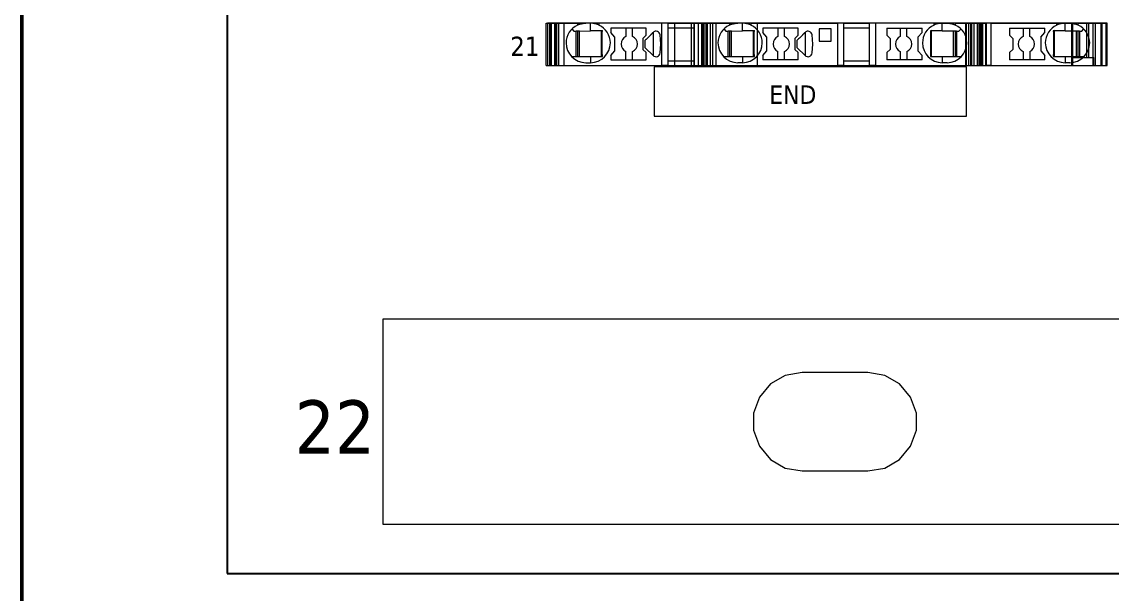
# Model space of a CAD drawing. Header units: millimetres. Extents: x 0 to 1680, y 0 to 1188.
# Drawn here: x 772 to 904.7, y 200.5 to 270.2 of the extents above; entities that cross this region are included whole.
import ezdxf
from ezdxf.enums import TextEntityAlignment as Align

# ---------------------------------------------------------------- set-up
doc = ezdxf.new("R2010")
doc.units = ezdxf.units.MM
for name, color, linetype, lineweight in [('EPLAN100', 7, 'Continuous', 13), ('EPLAN108', 5, 'Continuous', 9), ('EPLAN309', 5, 'Continuous', 5), ('EPLAN310', 5, 'Continuous', 5), ('EPLAN400', 5, 'Continuous', 9), ('EPLAN440', 73, 'Continuous', 9), ('EPLAN493', 5, 'Continuous', 5), ('EPLAN500', 7, 'Continuous', 9), ('EPLAN501', 7, 'Continuous', 9), ('EPLAN502', 7, 'Continuous', 9), ('EPLAN503', 7, 'Continuous', 9), ('EPLAN504', 7, 'Continuous', 9), ('MAIN-1', 7, 'Continuous', 5), ('MAIN-2', 7, 'Continuous', 5)]:
    doc.layers.add(name, color=color, linetype=linetype, lineweight=lineweight)
doc.styles.add('Tahoma', font='')
doc.styles.get('Tahoma').set_extended_font_data('Tahoma')

# ---------------------------------------------------------------- blocks, each defined once
blk = doc.blocks.new('EPLSYM_LibrarySPECIAL_Symbol12_Variant0_Placement8_15')
at = {"layer": 'EPLAN309', "lineweight": 13, "ltscale": 16}
blk.add_lwpolyline([(0, -5.15), (68.15, -5.15), (68.15, 0), (0, 0)], close=True, dxfattribs=at)
at = {"layer": 'EPLAN493', "color": 5, "style": 'Tahoma'}
blk.add_attdef('17_20450', text='', height=2.3478, dxfattribs=at).set_placement((0, -21.83478), align=Align.MIDDLE_RIGHT)
blk = doc.blocks.new('EPLSYM_LibrarySPECIAL_Symbol12_Variant0_Placement8_16')
at = {"layer": 'EPLAN493', "color": 5, "style": 'Tahoma'}
blk.add_attdef('17_20450', text='', height=6.5, dxfattribs=at).set_placement((0, -22.25), align=Align.MIDDLE_RIGHT)
blk = doc.blocks.new('EPLSYM_LibrarySPECIAL_Symbol11_Variant0_Placement8')
at = {"layer": 'EPLAN310', "lineweight": 25, "ltscale": 16}
blk.add_lwpolyline([(0, -240), (150, -240), (150, 0), (0, 0)], close=True, dxfattribs=at)
at = {"layer": 'EPLAN400', "color": 5, "style": 'Tahoma'}
blk.add_attdef('17_20010', text='', height=2.2575, dxfattribs=at).set_placement((-1.5, -0.9515), align=Align.TOP_RIGHT)
at = {"layer": 'EPLAN440', "color": 73, "style": 'Tahoma'}
blk.add_attdef('17_20300', text='', height=1.6254, dxfattribs=at).set_placement((-1.5, -4.57508), align=Align.TOP_RIGHT)
at = {"layer": 'EPLAN500', "color": 7, "style": 'Tahoma'}
blk.add_attdef('17_20027', text='', height=1.6254, dxfattribs=at).set_placement((-1.5, -7.27508), align=Align.TOP_RIGHT)
at = {"layer": 'EPLAN501', "color": 7, "style": 'Tahoma'}
blk.add_attdef('17_20011', text='', height=1.6254, dxfattribs=at).set_placement((-1.5, -12.67508), align=Align.TOP_RIGHT)
at = {"layer": 'EPLAN502', "color": 7, "style": 'Tahoma'}
blk.add_attdef('17_20025', text='', height=1.6254, dxfattribs=at).set_placement((-1.5, -15.37508), align=Align.TOP_RIGHT)
at = {"layer": 'EPLAN503', "color": 7, "style": 'Tahoma'}
blk.add_attdef('17_20024', text='', height=1.6254, dxfattribs=at).set_placement((-1.5, -18.07508), align=Align.TOP_RIGHT)
at = {"layer": 'EPLAN504', "color": 7, "style": 'Tahoma'}
blk.add_attdef('17_20901[1]', text='', height=1.6254, dxfattribs=at).set_placement((-1.5, -9.97508), align=Align.TOP_RIGHT)

msp = doc.modelspace()

# ---------------------------------------------------------------- linework, layer by layer
at = {"layer": 'EPLAN100', "lineweight": 0, "ltscale": 4}
msp.add_line((926, 209), (816, 209), dxfattribs=at)
at = {"layer": 'EPLAN100', "lineweight": 50, "ltscale": 16}
msp.add_lwpolyline([(772, 173), (972, 173), (972, 473), (772, 473)], close=True, dxfattribs=at)
at = {"layer": 'EPLAN100', "lineweight": 0, "ltscale": 6}
msp.add_lwpolyline([(849, 258.7), (887, 258.7), (887, 264.7), (849, 264.7)], close=True, dxfattribs=at)
at = {"layer": 'EPLAN100', "lineweight": 0, "ltscale": 4}
for points in [[(816, 209), (816, 234), (926, 234), (926, 209)], [(867, 227.5), (864.95, 227.14), (863.14, 226.1), (861.8, 224.5), (861.09, 222.54), (861.09, 220.46), (861.8, 218.5), (863.14, 216.9), (864.95, 215.86), (867, 215.5), (875, 215.5), (877.05, 215.86), (878.86, 216.9), (880.2, 218.5), (880.91, 220.46), (880.91, 222.54), (880.2, 224.5), (878.86, 226.1), (877.05, 227.14), (875, 227.5), (867, 227.5)]]:
    msp.add_lwpolyline(points, dxfattribs=at)
at = {"layer": 'MAIN-1'}
for p, q in [((835.85, 270), (836.28, 270)), ((835.85, 264.85), (835.85, 270)), ((836.39, 270), (836.28, 270)), ((836.28, 264.85), (836.28, 270)), ((836.5, 270), (836.39, 270)), ((836.39, 264.85), (836.39, 270)), ((836.5, 270), (839.65, 270)), ((836.5, 264.85), (836.5, 270)), ((839.65, 270), (840.65, 270)), ((839.65, 270), (839.65, 269.78)), ((839.65, 269.78), (839.7, 269.8)), ((839.7, 269.8), (839.76, 269.83)), ((839.76, 269.83), (839.81, 269.85)), ((839.81, 269.85), (839.87, 269.87)), ((839.87, 269.87), (839.93, 269.89)), ((839.93, 269.89), (840, 269.91)), ((840, 269.91), (840.06, 269.93)), ((840.06, 269.93), (840.13, 269.94)), ((840.13, 269.94), (840.2, 269.96)), ((840.2, 269.96), (840.27, 269.97)), ((840.27, 269.97), (840.35, 269.98)), ((840.35, 269.98), (840.42, 269.99)), ((840.42, 269.99), (840.5, 270)), ((840.5, 270), (840.57, 270)), ((840.57, 270), (840.65, 270)), ((841.25, 270), (840.65, 270)), ((841.33, 270), (841.25, 270)), ((842.25, 270), (841.25, 270)), ((841.25, 269.07), (841.25, 270)), ((841.4, 270), (841.33, 270)), ((841.48, 269.99), (841.4, 270)), ((841.55, 269.98), (841.48, 269.99)), ((841.63, 269.97), (841.55, 269.98)), ((841.7, 269.96), (841.63, 269.97)), ((841.77, 269.94), (841.7, 269.96)), ((841.84, 269.93), (841.77, 269.94)), ((841.9, 269.91), (841.84, 269.93)), ((841.97, 269.89), (841.9, 269.91)), ((842.03, 269.87), (841.97, 269.89)), ((842.09, 269.85), (842.03, 269.87)), ((842.14, 269.83), (842.09, 269.85)), ((842.2, 269.8), (842.14, 269.83)), ((842.25, 269.78), (842.2, 269.8)), ((849.93, 270), (842.25, 270)), ((842.25, 270), (842.25, 269.78)), ((850.65, 270), (849.93, 270)), ((849.93, 264.85), (849.93, 270)), ((850.65, 270), (853.8, 270)), ((850.65, 270), (850.65, 264.85)), ((853.8, 270), (854.35, 270)), ((853.8, 270), (853.8, 264.85)), ((854.35, 270), (854.78, 270)), ((854.35, 270), (854.35, 264.85)), ((854.89, 270), (854.78, 270)), ((854.78, 264.85), (854.78, 270)), ((855, 270), (854.89, 270)), ((854.89, 264.85), (854.89, 270)), ((855, 270), (858.15, 270)), ((855, 264.85), (855, 270)), ((858.15, 270), (859.15, 270)), ((858.15, 270), (858.15, 269.78)), ((858.15, 269.78), (858.2, 269.8)), ((858.2, 269.8), (858.26, 269.83)), ((858.26, 269.83), (858.31, 269.85)), ((858.31, 269.85), (858.37, 269.87)), ((858.37, 269.87), (858.43, 269.89)), ((858.43, 269.89), (858.5, 269.91)), ((858.5, 269.91), (858.56, 269.93)), ((858.56, 269.93), (858.63, 269.94)), ((858.63, 269.94), (858.7, 269.96)), ((858.7, 269.96), (858.77, 269.97)), ((858.77, 269.97), (858.85, 269.98)), ((858.85, 269.98), (858.92, 269.99)), ((858.92, 269.99), (859, 270)), ((859, 270), (859.07, 270)), ((859.07, 270), (859.15, 270)), ((859.75, 270), (859.15, 270)), ((859.83, 270), (859.75, 270)), ((860.75, 270), (859.75, 270)), ((859.75, 269.07), (859.75, 270)), ((859.9, 270), (859.83, 270)), ((859.98, 269.99), (859.9, 270)), ((860.05, 269.98), (859.98, 269.99)), ((860.13, 269.97), (860.05, 269.98)), ((860.2, 269.96), (860.13, 269.97)), ((860.27, 269.94), (860.2, 269.96)), ((860.34, 269.93), (860.27, 269.94)), ((860.4, 269.91), (860.34, 269.93)), ((860.47, 269.89), (860.4, 269.91)), ((860.53, 269.87), (860.47, 269.89)), ((860.59, 269.85), (860.53, 269.87)), ((860.64, 269.83), (860.59, 269.85)), ((860.7, 269.8), (860.64, 269.83)), ((860.75, 269.78), (860.7, 269.8)), ((860.75, 270), (871.33, 270)), ((860.75, 270), (860.75, 269.78)), ((872.05, 270), (871.33, 270)), ((871.33, 264.85), (871.33, 270)), ((872.05, 270), (875.2, 270)), ((872.05, 270), (872.05, 264.85)), ((875.92, 270), (875.2, 270)), ((875.2, 264.85), (875.2, 270)), ((883.05, 270), (875.92, 270)), ((875.92, 270), (875.92, 264.85)), ((883.05, 270), (884.05, 270)), ((883.05, 269.78), (883.05, 270)), ((883.1, 269.8), (883.05, 269.78)), ((883.16, 269.83), (883.1, 269.8)), ((883.21, 269.85), (883.16, 269.83)), ((883.27, 269.87), (883.21, 269.85)), ((883.33, 269.89), (883.27, 269.87)), ((883.4, 269.91), (883.33, 269.89)), ((883.46, 269.93), (883.4, 269.91)), ((883.53, 269.94), (883.46, 269.93)), ((883.6, 269.96), (883.53, 269.94)), ((883.67, 269.97), (883.6, 269.96)), ((883.75, 269.98), (883.67, 269.97)), ((883.82, 269.99), (883.75, 269.98)), ((883.9, 270), (883.82, 269.99)), ((883.97, 270), (883.9, 270)), ((884.05, 270), (883.97, 270)), ((884.05, 269.07), (884.05, 270)), ((884.05, 270), (884.65, 270)), ((884.65, 270), (884.73, 270)), ((885.65, 270), (884.65, 270)), ((884.73, 270), (884.81, 269.99)), ((884.81, 269.99), (884.9, 269.99)), ((884.9, 269.99), (884.98, 269.98)), ((884.98, 269.98), (885.05, 269.97)), ((885.05, 269.97), (885.13, 269.95)), ((885.13, 269.95), (885.2, 269.94)), ((885.2, 269.94), (885.28, 269.92)), ((885.28, 269.92), (885.34, 269.9)), ((885.34, 269.9), (885.41, 269.88)), ((885.41, 269.88), (885.47, 269.85)), ((885.47, 269.85), (885.54, 269.83)), ((885.54, 269.83), (885.59, 269.81)), ((885.59, 269.81), (885.65, 269.78)), ((885.65, 270), (888.7, 270)), ((885.65, 269.78), (885.65, 270)), ((888.83, 270), (888.7, 270)), ((888.7, 264.85), (888.7, 270)), ((888.83, 270), (889.37, 270)), ((888.83, 264.85), (888.83, 270)), ((890, 270), (889.37, 270)), ((889.37, 264.85), (889.37, 270)), ((890, 270), (898, 270)), ((890, 264.85), (890, 270)), ((898, 270), (899, 270)), ((898, 269.78), (898, 270)), ((898.05, 269.8), (898, 269.78)), ((898.11, 269.83), (898.05, 269.8)), ((898.16, 269.85), (898.11, 269.83)), ((898.22, 269.87), (898.16, 269.85)), ((898.28, 269.89), (898.22, 269.87)), ((898.35, 269.91), (898.28, 269.89)), ((898.41, 269.93), (898.35, 269.91)), ((898.48, 269.94), (898.41, 269.93)), ((898.55, 269.96), (898.48, 269.94)), ((898.62, 269.97), (898.55, 269.96)), ((898.7, 269.98), (898.62, 269.97)), ((898.77, 269.99), (898.7, 269.98)), ((898.85, 270), (898.77, 269.99)), ((898.92, 270), (898.85, 270)), ((899, 270), (898.92, 270)), ((899, 269.07), (899, 270)), ((899, 270), (899.6, 270)), ((899.6, 270), (899.68, 270)), ((900.6, 270), (899.6, 270)), ((899.68, 270), (899.75, 270)), ((899.75, 270), (899.83, 269.99)), ((899.83, 269.99), (899.9, 269.98)), ((899.9, 269.98), (899.98, 269.97)), ((899.98, 269.97), (900.05, 269.96)), ((900.05, 269.96), (900.12, 269.94)), ((900.12, 269.94), (900.19, 269.93)), ((900.19, 269.93), (900.25, 269.91)), ((900.25, 269.91), (900.32, 269.89)), ((900.32, 269.89), (900.38, 269.87)), ((900.38, 269.87), (900.44, 269.85)), ((900.44, 269.85), (900.49, 269.83)), ((900.49, 269.83), (900.55, 269.8)), ((900.55, 269.8), (900.6, 269.78)), ((900.6, 270), (904, 270)), ((900.6, 269.78), (900.6, 270)), ((904, 264.85), (904, 270)), ((838.95, 269.3), (839.22, 269.03)), ((839.22, 269.03), (841.25, 269.07)), ((839.5, 265.95), (839.5, 269.04)), ((839.65, 269.04), (839.65, 265.95)), ((839.9, 265.95), (839.9, 269.04)), ((841.34, 269.07), (841.25, 269.07)), ((841.44, 269.07), (841.34, 269.07)), ((841.53, 269.07), (841.44, 269.07)), ((841.62, 269.07), (841.53, 269.07)), ((841.7, 269.08), (841.62, 269.07)), ((841.79, 269.08), (841.7, 269.08)), ((841.87, 269.08), (841.79, 269.08)), ((841.94, 269.08), (841.87, 269.08)), ((842.02, 269.08), (841.94, 269.08)), ((842.09, 269.08), (842.02, 269.08)), ((842.16, 269.08), (842.09, 269.08)), ((842.23, 269.08), (842.16, 269.08)), ((842.3, 269.09), (842.23, 269.08)), ((842.36, 269.09), (842.3, 269.09)), ((842.43, 269.09), (842.36, 269.09)), ((842.49, 269.09), (842.43, 269.09)), ((842.55, 269.09), (842.49, 269.09)), ((842.62, 269.09), (842.55, 269.09)), ((842.58, 265.95), (842.58, 269.09)), ((842.68, 269.09), (842.62, 269.09)), ((842.67, 268.95), (842.68, 269.02)), ((842.67, 268.88), (842.67, 268.95)), ((842.67, 268.8), (842.67, 268.88)), ((842.67, 268.73), (842.67, 268.8)), ((842.67, 268.65), (842.67, 268.73)), ((842.67, 268.57), (842.67, 268.65)), ((842.67, 268.49), (842.67, 268.57)), ((842.67, 268.4), (842.67, 268.49)), ((842.67, 268.32), (842.67, 268.4)), ((842.67, 268.23), (842.67, 268.32)), ((842.67, 268.13), (842.67, 268.23)), ((842.68, 269.02), (842.68, 269.09)), ((843.7, 269.4), (843.7, 268.89)), ((848, 269.4), (843.7, 269.4)), ((844.2, 268.29), (843.7, 268.89)), ((844.2, 266.66), (844.2, 268.29)), ((845.55, 269.4), (845.55, 268.39)), ((846.35, 268.39), (846.35, 269.4)), ((847.6, 268.13), (848, 268.53)), ((848, 268.53), (848, 269.4)), ((848.16, 268.19), (848.07, 268.1)), ((848.24, 268.27), (848.16, 268.19)), ((848.32, 268.36), (848.24, 268.27)), ((848.4, 268.43), (848.32, 268.36)), ((848.44, 268.47), (848.4, 268.43)), ((848.48, 268.51), (848.44, 268.47)), ((848.52, 268.55), (848.48, 268.51)), ((848.56, 268.59), (848.52, 268.55)), ((848.59, 268.63), (848.56, 268.59)), ((848.63, 268.66), (848.59, 268.63)), ((848.66, 268.69), (848.63, 268.66)), ((848.69, 268.72), (848.66, 268.69)), ((848.72, 268.75), (848.69, 268.72)), ((848.75, 268.78), (848.72, 268.75)), ((848.78, 268.82), (848.75, 268.78)), ((848.82, 268.85), (848.78, 268.82)), ((848.85, 268.88), (848.82, 268.85)), ((848.87, 268.9), (848.87, 266.05)), ((849.8, 267.47), (849.7, 268.57)), ((850.65, 269.43), (853.8, 269.43)), ((857.45, 269.3), (857.72, 269.03)), ((857.72, 269.03), (859.75, 269.07)), ((858, 265.95), (858, 269.04)), ((858.15, 269.04), (858.15, 265.95)), ((858.4, 265.95), (858.4, 269.04)), ((859.87, 269.07), (859.75, 269.07)), ((859.99, 269.07), (859.87, 269.07)), ((860.1, 269.07), (859.99, 269.07)), ((860.21, 269.08), (860.1, 269.07)), ((860.31, 269.08), (860.21, 269.08)), ((860.41, 269.08), (860.31, 269.08)), ((860.51, 269.08), (860.41, 269.08)), ((860.6, 269.08), (860.51, 269.08)), ((860.69, 269.08), (860.6, 269.08)), ((860.77, 269.09), (860.69, 269.08)), ((860.86, 269.09), (860.77, 269.09)), ((860.94, 269.09), (860.86, 269.09)), ((861.02, 269.09), (860.94, 269.09)), ((861.1, 269.09), (861.02, 269.09)), ((861.08, 265.95), (861.08, 269.09)), ((861.18, 269.09), (861.1, 269.09)), ((861.17, 268.95), (861.18, 269.02)), ((861.17, 268.88), (861.17, 268.95)), ((861.17, 268.8), (861.17, 268.88)), ((861.17, 268.73), (861.17, 268.8)), ((861.17, 268.65), (861.17, 268.73)), ((861.17, 268.57), (861.17, 268.65)), ((861.17, 268.49), (861.17, 268.57)), ((861.17, 268.4), (861.17, 268.49)), ((861.17, 268.32), (861.17, 268.4)), ((861.17, 268.23), (861.17, 268.32)), ((861.17, 268.13), (861.17, 268.23)), ((861.18, 269.02), (861.18, 269.09)), ((862.2, 269.4), (862.2, 268.89)), ((866.5, 269.4), (862.2, 269.4)), ((862.7, 268.29), (862.2, 268.89)), ((862.7, 266.66), (862.7, 268.29)), ((864.05, 269.4), (864.05, 268.39)), ((864.85, 268.39), (864.85, 269.4)), ((866.1, 268.13), (866.5, 268.53)), ((866.5, 268.53), (866.5, 269.4)), ((866.66, 268.19), (866.57, 268.1)), ((866.74, 268.27), (866.66, 268.19)), ((866.82, 268.36), (866.74, 268.27)), ((866.9, 268.43), (866.82, 268.36)), ((866.94, 268.47), (866.9, 268.43)), ((866.98, 268.51), (866.94, 268.47)), ((867.02, 268.55), (866.98, 268.51)), ((867.06, 268.59), (867.02, 268.55)), ((867.09, 268.63), (867.06, 268.59)), ((867.13, 268.66), (867.09, 268.63)), ((867.16, 268.69), (867.13, 268.66)), ((867.19, 268.72), (867.16, 268.69)), ((867.22, 268.75), (867.19, 268.72)), ((867.25, 268.78), (867.22, 268.75)), ((867.28, 268.82), (867.25, 268.78)), ((867.32, 268.85), (867.28, 268.82)), ((867.35, 268.88), (867.32, 268.85)), ((867.37, 268.9), (867.37, 266.05)), ((868.3, 267.47), (868.2, 268.57)), ((869.05, 269.3), (869.05, 267.8)), ((870.55, 269.3), (869.05, 269.3)), ((870.55, 267.8), (870.55, 269.3)), ((872.05, 269.43), (875.2, 269.43)), ((877.3, 269.4), (877.3, 268.53)), ((877.3, 269.4), (881.6, 269.4)), ((877.7, 268.13), (877.3, 268.53)), ((878.95, 269.4), (878.95, 268.39)), ((879.75, 268.39), (879.75, 269.4)), ((881.1, 268.29), (881.6, 268.89)), ((881.1, 268.29), (881.1, 266.66)), ((881.6, 268.89), (881.6, 269.4)), ((882.62, 269.09), (882.62, 269.02)), ((882.68, 269.09), (882.62, 269.09)), ((882.62, 269.02), (882.63, 268.95)), ((882.63, 268.95), (882.63, 268.88)), ((882.63, 268.88), (882.63, 268.8)), ((882.63, 268.8), (882.63, 268.73)), ((882.63, 268.73), (882.63, 268.65)), ((882.63, 268.65), (882.63, 268.57)), ((882.63, 268.57), (882.63, 268.49)), ((882.63, 268.49), (882.63, 268.4)), ((882.63, 268.4), (882.63, 268.32)), ((882.63, 268.32), (882.63, 268.23)), ((882.63, 268.23), (882.63, 268.13)), ((882.75, 269.09), (882.68, 269.09)), ((882.72, 269.09), (882.72, 265.95)), ((882.81, 269.09), (882.75, 269.09)), ((882.87, 269.09), (882.81, 269.09)), ((882.94, 269.09), (882.87, 269.09)), ((883, 269.09), (882.94, 269.09)), ((883.07, 269.08), (883, 269.09)), ((883.14, 269.08), (883.07, 269.08)), ((883.21, 269.08), (883.14, 269.08)), ((883.28, 269.08), (883.21, 269.08)), ((883.36, 269.08), (883.28, 269.08)), ((883.43, 269.08), (883.36, 269.08)), ((883.51, 269.08), (883.43, 269.08)), ((883.6, 269.08), (883.51, 269.08)), ((883.68, 269.07), (883.6, 269.08)), ((883.77, 269.07), (883.68, 269.07)), ((883.86, 269.07), (883.77, 269.07)), ((883.96, 269.07), (883.86, 269.07)), ((884.05, 269.07), (883.96, 269.07)), ((884.05, 269.07), (886.08, 269.03)), ((885.4, 269.04), (885.4, 265.95)), ((885.65, 265.95), (885.65, 269.04)), ((885.8, 269.04), (885.8, 265.95)), ((886.08, 269.03), (886.35, 269.3)), ((892.25, 269.4), (892.25, 268.53)), ((892.25, 269.4), (896.55, 269.4)), ((892.65, 268.13), (892.25, 268.53)), ((893.9, 269.4), (893.9, 268.39)), ((894.7, 268.39), (894.7, 269.4)), ((896.05, 268.29), (896.55, 268.89)), ((896.05, 268.29), (896.05, 266.66)), ((896.55, 268.89), (896.55, 269.4)), ((897.57, 269.09), (897.57, 269.02)), ((897.63, 269.09), (897.57, 269.09)), ((897.57, 269.02), (897.58, 268.95)), ((897.58, 268.95), (897.58, 268.88)), ((897.58, 268.88), (897.58, 268.8)), ((897.58, 268.8), (897.58, 268.73)), ((897.58, 268.73), (897.58, 268.65)), ((897.58, 268.65), (897.58, 268.57)), ((897.58, 268.57), (897.58, 268.49)), ((897.58, 268.49), (897.58, 268.4)), ((897.58, 268.4), (897.58, 268.32)), ((897.58, 268.32), (897.58, 268.23)), ((897.58, 268.23), (897.58, 268.13)), ((897.7, 269.09), (897.63, 269.09)), ((897.67, 269.09), (897.67, 265.95)), ((897.76, 269.09), (897.7, 269.09)), ((897.82, 269.09), (897.76, 269.09)), ((897.89, 269.09), (897.82, 269.09)), ((897.95, 269.09), (897.89, 269.09)), ((898.02, 269.08), (897.95, 269.09)), ((898.09, 269.08), (898.02, 269.08)), ((898.16, 269.08), (898.09, 269.08)), ((898.23, 269.08), (898.16, 269.08)), ((898.31, 269.08), (898.23, 269.08)), ((898.38, 269.08), (898.31, 269.08)), ((898.46, 269.08), (898.38, 269.08)), ((898.55, 269.08), (898.46, 269.08)), ((898.63, 269.07), (898.55, 269.08)), ((898.72, 269.07), (898.63, 269.07)), ((898.81, 269.07), (898.72, 269.07)), ((898.91, 269.07), (898.81, 269.07)), ((899, 269.07), (898.91, 269.07)), ((899, 269.07), (901.03, 269.03)), ((900.35, 269.04), (900.35, 265.95)), ((900.6, 265.95), (900.6, 269.04)), ((900.75, 269.04), (900.75, 265.95)), ((901.03, 269.03), (901.3, 269.3)), ((842.67, 268.03), (842.67, 268.13)), ((842.67, 267.93), (842.67, 268.03)), ((842.67, 267.82), (842.67, 267.93)), ((842.67, 267.71), (842.67, 267.82)), ((842.67, 267.6), (842.67, 267.71)), ((842.67, 267.48), (842.67, 267.6)), ((842.67, 267.36), (842.67, 267.48)), ((842.67, 267.25), (842.67, 267.36)), ((842.67, 267.14), (842.67, 267.25)), ((842.67, 267.03), (842.67, 267.14)), ((842.67, 266.93), (842.67, 267.03)), ((842.67, 266.84), (842.67, 266.93)), ((842.67, 266.75), (842.67, 266.84)), ((847.6, 268.13), (847.6, 266.82)), ((848, 266.42), (847.6, 266.82)), ((847.99, 268.02), (847.9, 267.93)), ((847.9, 267.8), (847.9, 267.93)), ((847.9, 267.67), (847.9, 267.8)), ((847.9, 267.54), (847.9, 267.67)), ((847.9, 267.41), (847.9, 267.54)), ((847.9, 267.28), (847.9, 267.41)), ((847.9, 267.15), (847.9, 267.28)), ((847.9, 267.02), (847.9, 267.15)), ((847.9, 267.02), (848.85, 266.07)), ((848.07, 268.1), (847.99, 268.02)), ((849.7, 266.38), (849.8, 267.47)), ((861.17, 268.03), (861.17, 268.13)), ((861.17, 267.93), (861.17, 268.03)), ((861.17, 267.82), (861.17, 267.93)), ((861.17, 267.71), (861.17, 267.82)), ((861.17, 267.6), (861.17, 267.71)), ((861.17, 267.48), (861.17, 267.6)), ((861.17, 267.36), (861.17, 267.48)), ((861.17, 267.25), (861.17, 267.36)), ((861.17, 267.14), (861.17, 267.25)), ((861.17, 267.03), (861.17, 267.14)), ((861.17, 266.93), (861.17, 267.03)), ((861.17, 266.84), (861.17, 266.93)), ((861.17, 266.75), (861.17, 266.84)), ((866.1, 268.13), (866.1, 266.82)), ((866.5, 266.42), (866.1, 266.82)), ((866.49, 268.02), (866.4, 267.93)), ((866.4, 267.8), (866.4, 267.93)), ((866.4, 267.67), (866.4, 267.8)), ((866.4, 267.54), (866.4, 267.67)), ((866.4, 267.41), (866.4, 267.54)), ((866.4, 267.28), (866.4, 267.41)), ((866.4, 267.15), (866.4, 267.28)), ((866.4, 267.02), (866.4, 267.15)), ((866.4, 267.02), (867.35, 266.07)), ((866.57, 268.1), (866.49, 268.02)), ((868.2, 266.38), (868.3, 267.47)), ((869.05, 267.8), (870.55, 267.8)), ((877.7, 266.82), (877.3, 266.42)), ((877.7, 268.13), (877.7, 266.82)), ((882.63, 268.13), (882.63, 268.03)), ((882.63, 268.03), (882.63, 267.93)), ((882.63, 267.93), (882.63, 267.82)), ((882.63, 267.82), (882.63, 267.71)), ((882.63, 267.71), (882.63, 267.6)), ((882.63, 267.6), (882.63, 267.48)), ((882.63, 267.48), (882.63, 267.36)), ((882.63, 267.36), (882.63, 267.25)), ((882.63, 267.25), (882.63, 267.14)), ((882.63, 267.14), (882.63, 267.03)), ((882.63, 267.03), (882.63, 266.93)), ((882.63, 266.93), (882.63, 266.84)), ((882.63, 266.84), (882.63, 266.75)), ((892.65, 266.82), (892.25, 266.42)), ((892.65, 268.13), (892.65, 266.82)), ((897.58, 268.13), (897.58, 268.03)), ((897.58, 268.03), (897.58, 267.93)), ((897.58, 267.93), (897.58, 267.82)), ((897.58, 267.82), (897.58, 267.71)), ((897.58, 267.71), (897.58, 267.6)), ((897.58, 267.6), (897.58, 267.48)), ((897.58, 267.48), (897.58, 267.36)), ((897.58, 267.36), (897.58, 267.25)), ((897.58, 267.25), (897.58, 267.14)), ((897.58, 267.14), (897.58, 267.03)), ((897.58, 267.03), (897.58, 266.93)), ((897.58, 266.93), (897.58, 266.84)), ((897.58, 266.84), (897.58, 266.75)), ((839, 265.95), (838.95, 265.9)), ((839, 265.95), (841.25, 265.95)), ((841.25, 265.95), (841.34, 265.95)), ((841.25, 265.95), (841.25, 265.2)), ((841.34, 265.95), (841.43, 265.95)), ((841.43, 265.95), (841.52, 265.95)), ((841.52, 265.95), (841.61, 265.95)), ((841.61, 265.95), (841.7, 265.95)), ((841.7, 265.95), (841.78, 265.95)), ((841.78, 265.95), (841.86, 265.95)), ((841.86, 265.95), (841.94, 265.95)), ((841.94, 265.95), (842.01, 265.95)), ((842.01, 265.95), (842.08, 265.95)), ((842.08, 265.95), (842.16, 265.95)), ((842.16, 265.95), (842.23, 265.95)), ((842.23, 265.95), (842.29, 265.95)), ((842.29, 265.95), (842.36, 265.95)), ((842.36, 265.95), (842.43, 265.95)), ((842.43, 265.95), (842.49, 265.95)), ((842.49, 265.95), (842.55, 265.95)), ((842.55, 265.95), (842.62, 265.95)), ((842.62, 265.95), (842.68, 265.95)), ((842.67, 266.66), (842.67, 266.75)), ((842.67, 266.57), (842.67, 266.66)), ((842.67, 266.49), (842.67, 266.57)), ((842.67, 266.41), (842.67, 266.49)), ((842.67, 266.33), (842.67, 266.41)), ((842.67, 266.25), (842.67, 266.33)), ((842.68, 266.17), (842.67, 266.25)), ((842.68, 266.1), (842.68, 266.17)), ((842.68, 266.02), (842.68, 266.1)), ((842.68, 265.95), (842.68, 266.02)), ((843.7, 266.06), (844.2, 266.66)), ((843.7, 266.06), (843.7, 265.55)), ((843.7, 265.55), (848, 265.55)), ((845.55, 265.55), (845.55, 266.56)), ((846.35, 265.55), (846.35, 266.56)), ((848, 265.55), (848, 266.42)), ((857.5, 265.95), (857.45, 265.9)), ((857.5, 265.95), (859.75, 265.95)), ((859.75, 265.95), (859.84, 265.95)), ((859.75, 265.95), (859.75, 265.2)), ((859.84, 265.95), (859.93, 265.95)), ((859.93, 265.95), (860.02, 265.95)), ((860.02, 265.95), (860.11, 265.95)), ((860.11, 265.95), (860.2, 265.95)), ((860.2, 265.95), (860.28, 265.95)), ((860.28, 265.95), (860.36, 265.95)), ((860.36, 265.95), (860.44, 265.95)), ((860.44, 265.95), (860.51, 265.95)), ((860.51, 265.95), (860.58, 265.95)), ((860.58, 265.95), (860.66, 265.95)), ((860.66, 265.95), (860.73, 265.95)), ((860.73, 265.95), (860.79, 265.95)), ((860.79, 265.95), (860.86, 265.95)), ((860.86, 265.95), (860.93, 265.95)), ((860.93, 265.95), (860.99, 265.95)), ((860.99, 265.95), (861.05, 265.95)), ((861.05, 265.95), (861.12, 265.95)), ((861.12, 265.95), (861.18, 265.95)), ((861.17, 266.66), (861.17, 266.75)), ((861.17, 266.57), (861.17, 266.66)), ((861.17, 266.49), (861.17, 266.57)), ((861.17, 266.41), (861.17, 266.49)), ((861.17, 266.33), (861.17, 266.41)), ((861.17, 266.25), (861.17, 266.33)), ((861.18, 266.17), (861.17, 266.25)), ((861.18, 266.1), (861.18, 266.17)), ((861.18, 266.02), (861.18, 266.1)), ((861.18, 265.95), (861.18, 266.02)), ((862.2, 266.06), (862.7, 266.66)), ((862.2, 266.06), (862.2, 265.55)), ((866.5, 265.55), (862.2, 265.55)), ((864.05, 265.55), (864.05, 266.56)), ((864.85, 265.55), (864.85, 266.56)), ((866.5, 265.55), (866.5, 266.42)), ((877.3, 266.42), (877.3, 265.55)), ((881.6, 265.55), (877.3, 265.55)), ((878.95, 266.56), (878.95, 265.55)), ((879.75, 266.56), (879.75, 265.55)), ((881.1, 266.66), (881.6, 266.06)), ((881.6, 265.55), (881.6, 266.06)), ((882.63, 266.25), (882.62, 266.17)), ((882.62, 266.17), (882.62, 266.1)), ((882.62, 266.1), (882.62, 266.02)), ((882.62, 266.02), (882.62, 265.95)), ((882.62, 265.95), (882.68, 265.95)), ((882.63, 266.75), (882.63, 266.66)), ((882.63, 266.66), (882.63, 266.57)), ((882.63, 266.57), (882.63, 266.49)), ((882.63, 266.49), (882.63, 266.41)), ((882.63, 266.41), (882.63, 266.33)), ((882.63, 266.33), (882.63, 266.25)), ((882.68, 265.95), (882.75, 265.95)), ((882.75, 265.95), (882.81, 265.95)), ((882.81, 265.95), (882.87, 265.95)), ((882.87, 265.95), (882.94, 265.95)), ((882.94, 265.95), (883.01, 265.95)), ((883.01, 265.95), (883.07, 265.95)), ((883.07, 265.95), (883.14, 265.95)), ((883.14, 265.95), (883.22, 265.95)), ((883.22, 265.95), (883.29, 265.95)), ((883.29, 265.95), (883.36, 265.95)), ((883.36, 265.95), (883.44, 265.95)), ((883.44, 265.95), (883.52, 265.95)), ((883.52, 265.95), (883.6, 265.95)), ((883.6, 265.95), (883.69, 265.95)), ((883.69, 265.95), (883.78, 265.95)), ((883.78, 265.95), (883.87, 265.95)), ((883.87, 265.95), (883.96, 265.95)), ((883.96, 265.95), (884.05, 265.95)), ((884.05, 265.95), (886.3, 265.95)), ((884.05, 265.95), (884.05, 265.2)), ((886.35, 265.9), (886.3, 265.95)), ((892.25, 266.42), (892.25, 265.55)), ((896.55, 265.55), (892.25, 265.55)), ((893.9, 266.56), (893.9, 265.55)), ((894.7, 266.56), (894.7, 265.55)), ((896.05, 266.66), (896.55, 266.06)), ((896.55, 265.55), (896.55, 266.06)), ((897.58, 266.25), (897.57, 266.17)), ((897.57, 266.17), (897.57, 266.1)), ((897.57, 266.1), (897.57, 266.02)), ((897.57, 266.02), (897.57, 265.95)), ((897.57, 265.95), (897.63, 265.95)), ((897.58, 266.75), (897.58, 266.66)), ((897.58, 266.66), (897.58, 266.57)), ((897.58, 266.57), (897.58, 266.49)), ((897.58, 266.49), (897.58, 266.41)), ((897.58, 266.41), (897.58, 266.33)), ((897.58, 266.33), (897.58, 266.25)), ((897.63, 265.95), (897.7, 265.95)), ((897.7, 265.95), (897.76, 265.95)), ((897.76, 265.95), (897.82, 265.95)), ((897.82, 265.95), (897.89, 265.95)), ((897.89, 265.95), (897.96, 265.95)), ((897.96, 265.95), (898.02, 265.95)), ((898.02, 265.95), (898.09, 265.95)), ((898.09, 265.95), (898.17, 265.95)), ((898.17, 265.95), (898.24, 265.95)), ((898.24, 265.95), (898.31, 265.95)), ((898.31, 265.95), (898.39, 265.95)), ((898.39, 265.95), (898.47, 265.95)), ((898.47, 265.95), (898.55, 265.95)), ((898.55, 265.95), (898.64, 265.95)), ((898.64, 265.95), (898.73, 265.95)), ((898.73, 265.95), (898.82, 265.95)), ((898.82, 265.95), (898.91, 265.95)), ((898.91, 265.95), (899, 265.95)), ((899, 265.95), (899, 265.2)), ((899, 265.95), (901.25, 265.95)), ((901.3, 265.9), (901.25, 265.95)), ((835.85, 264.85), (836.28, 264.85)), ((836.39, 264.85), (836.28, 264.85)), ((836.5, 264.85), (836.39, 264.85)), ((836.5, 264.85), (849.93, 264.85)), ((840.65, 265.2), (841.25, 265.2)), ((850.65, 264.85), (849.93, 264.85)), ((850.65, 265.43), (853.8, 265.43)), ((850.65, 264.85), (853.8, 264.85)), ((853.8, 264.85), (854.35, 264.85)), ((854.35, 264.85), (854.78, 264.85)), ((854.89, 264.85), (854.78, 264.85)), ((855, 264.85), (854.89, 264.85)), ((855, 264.85), (871.33, 264.85)), ((859.75, 265.2), (859.15, 265.2)), ((872.05, 264.85), (871.33, 264.85)), ((872.05, 265.43), (875.2, 265.43)), ((872.05, 264.85), (875.2, 264.85)), ((875.92, 264.85), (875.2, 264.85)), ((875.92, 264.85), (888.7, 264.85)), ((884.65, 265.2), (884.05, 265.2)), ((887.54, 264.85), (887.54, 264.85)), ((887.65, 264.85), (887.65, 264.85)), ((888.83, 264.85), (888.7, 264.85)), ((888.83, 264.85), (889.37, 264.85)), ((890, 264.85), (889.37, 264.85)), ((890, 264.85), (904, 264.85)), ((899.6, 265.2), (899, 265.2)), ((902.5, 264.85), (902.5, 264.85))]:
    msp.add_line(p, q, dxfattribs=at)
for centre, radius, start, end in [((840.65, 267.6), 2.4, 114.6244, 180), ((841.25, 267.6), 2.4, 0, 65.3756), ((859.15, 267.6), 2.4, 114.6244, 180), ((859.75, 267.6), 2.4, 0, 65.3756), ((884.05, 267.6), 2.4, 114.6244, 180), ((884.65, 267.6), 2.4, 0, 65.3756), ((899, 267.6), 2.4, 114.6244, 180), ((899.6, 267.6), 2.4, 0, 65.3756), ((845.95, 267.47), 1, 113.5782, 180), ((845.95, 267.47), 1, 0, 66.4218), ((849.2, 268.53), 0.5, 5.4404, 135), ((864.45, 267.47), 1, 113.5782, 180), ((864.45, 267.47), 1, 0, 66.4218), ((867.7, 268.53), 0.5, 5.4404, 135), ((879.35, 267.47), 1, 113.5782, 180), ((879.35, 267.47), 1, 0, 66.4218), ((894.3, 267.47), 1, 113.5782, 180), ((894.3, 267.47), 1, 0, 66.4218), ((840.65, 267.6), 2.4, 180, 270), ((841.25, 267.6), 2.4, 270, 0), ((845.95, 267.47), 1, 180, 246.4218), ((845.95, 267.47), 1, 293.5782, 0), ((859.15, 267.6), 2.4, 180, 270), ((859.75, 267.6), 2.4, 270, 0), ((864.45, 267.47), 1, 180, 246.4218), ((864.45, 267.47), 1, 293.5782, 0), ((879.35, 267.47), 1, 180, 246.4218), ((879.35, 267.47), 1, 293.5782, 0), ((884.05, 267.6), 2.4, 180, 270), ((884.65, 267.6), 2.4, 270, 0), ((894.3, 267.47), 1, 180, 246.4218), ((894.3, 267.47), 1, 293.5782, 0), ((899, 267.6), 2.4, 180, 270), ((899.6, 267.6), 2.4, 270, 0), ((849.2, 266.43), 0.5, 225, 354.5596), ((867.7, 266.43), 0.5, 225, 354.5596)]:
    msp.add_arc(centre, radius, start, end, dxfattribs=at)
at = {"layer": 'MAIN-2'}
for p, q in [((836.26, 270), (836.26, 264.85)), ((836.89, 264.85), (836.89, 270)), ((836.92, 270), (836.92, 264.85)), ((837.1, 270), (837.1, 264.85)), ((837.32, 270), (837.32, 264.85)), ((837.98, 270), (837.98, 264.85)), ((851.51, 264.85), (851.51, 270)), ((853.49, 270), (853.49, 264.85)), ((853.85, 270), (853.85, 264.85)), ((854.76, 270), (854.76, 264.85)), ((855.15, 270), (855.15, 264.85)), ((855.39, 264.85), (855.39, 270)), ((855.42, 270), (855.42, 264.85)), ((855.82, 270), (855.82, 264.85)), ((856.14, 264.85), (856.14, 270)), ((856.48, 270), (856.48, 264.85)), ((861.55, 264.85), (861.55, 270)), ((886.93, 264.85), (886.93, 270)), ((886.97, 270), (886.97, 264.85)), ((887.26, 270), (887.26, 264.85)), ((887.54, 264.85), (887.54, 270)), ((887.65, 264.85), (887.65, 270)), ((887.89, 270), (887.89, 264.85)), ((888.32, 270), (888.32, 264.85)), ((888.36, 270), (888.36, 264.85)), ((888.36, 264.85), (888.36, 270)), ((888.55, 270), (888.55, 264.85)), ((889.01, 264.85), (889.01, 270)), ((889.41, 270), (889.41, 264.85)), ((899.8, 270), (899.8, 264.85)), ((899.9, 270), (899.9, 264.85)), ((901.6, 270), (901.6, 265.85)), ((901.9, 265.85), (901.9, 270)), ((902.4, 270), (902.4, 264.85)), ((902.71, 264.85), (902.71, 270)), ((903.4, 264.85), (903.4, 270)), ((903.47, 270), (903.47, 264.85)), ((839.22, 269.03), (839.5, 269.04)), ((839.5, 269.04), (839.5, 269.04)), ((839.65, 269.04), (839.5, 269.04)), ((839.5, 269.04), (839.5, 269.04)), ((839.9, 269.05), (839.65, 269.04)), ((839.65, 269.04), (839.65, 269.04)), ((839.65, 269.04), (839.65, 269.04)), ((839.9, 269.05), (842.58, 269.1)), ((839.9, 269.04), (839.9, 269.05)), ((839.9, 269.05), (839.9, 269.05)), ((842.58, 269.1), (842.68, 269.09)), ((842.58, 269.09), (842.58, 269.1)), ((857.72, 269.03), (858, 269.04)), ((858, 269.04), (858, 269.04)), ((858.15, 269.04), (858, 269.04)), ((858, 269.04), (858, 269.04)), ((858.4, 269.05), (858.15, 269.04)), ((858.15, 269.04), (858.15, 269.04)), ((858.15, 269.04), (858.15, 269.04)), ((858.4, 269.05), (861.08, 269.1)), ((858.4, 269.05), (858.4, 269.05)), ((858.4, 269.04), (858.4, 269.05)), ((861.08, 269.1), (861.18, 269.09)), ((861.08, 269.09), (861.08, 269.1)), ((882.72, 269.1), (882.62, 269.09)), ((882.72, 269.1), (882.72, 269.09)), ((885.4, 269.05), (882.72, 269.1)), ((885.4, 269.05), (885.4, 269.05)), ((885.65, 269.04), (885.4, 269.05)), ((885.4, 269.05), (885.4, 269.04)), ((885.65, 269.04), (885.65, 269.04)), ((885.8, 269.04), (885.65, 269.04)), ((885.65, 269.04), (885.65, 269.04)), ((885.8, 269.04), (886.08, 269.03)), ((885.8, 269.04), (885.8, 269.04)), ((885.8, 269.04), (885.8, 269.04)), ((897.67, 269.1), (897.57, 269.09)), ((897.67, 269.1), (897.67, 269.09)), ((900.35, 269.05), (897.67, 269.1)), ((900.35, 269.05), (900.35, 269.05)), ((900.6, 269.04), (900.35, 269.05)), ((900.35, 269.05), (900.35, 269.04)), ((900.6, 269.04), (900.6, 269.04)), ((900.75, 269.04), (900.6, 269.04)), ((900.6, 269.04), (900.6, 269.04)), ((900.75, 269.04), (901.03, 269.03)), ((900.75, 269.04), (900.75, 269.04)), ((900.75, 269.04), (900.75, 269.04)), ((839.65, 265.95), (839.65, 265.95)), ((839.9, 265.95), (839.9, 265.95)), ((858.15, 265.95), (858.15, 265.95)), ((858.4, 265.95), (858.4, 265.95)), ((885.4, 265.95), (885.4, 265.95)), ((885.65, 265.95), (885.65, 265.95)), ((886.35, 265.9), (886.35, 265.9)), ((899.8, 265.85), (902.5, 265.85)), ((900.35, 265.95), (900.35, 265.95)), ((900.6, 265.95), (900.6, 265.95)), ((901.3, 265.9), (901.3, 265.9)), ((902.5, 264.85), (902.5, 265.85))]:
    msp.add_line(p, q, dxfattribs=at)

# ---------------------------------------------------------------- block references
msp.add_blockref('EPLSYM_LibrarySPECIAL_Symbol11_Variant0_Placement8', (797, 443))
ref = msp.add_blockref('EPLSYM_LibrarySPECIAL_Symbol12_Variant0_Placement8_15', (836, 270))
ref.add_attrib('17_20450', '21', dxfattribs={"layer": 'EPLAN493', "color": 5, "height": 2.348, "style": 'Tahoma'}).set_placement((835, 267.19), align=Align.MIDDLE_RIGHT)
ref = msp.add_blockref('EPLSYM_LibrarySPECIAL_Symbol12_Variant0_Placement8_16', (816, 234))
ref.add_attrib('17_20450', '22', dxfattribs={"layer": 'EPLAN493', "color": 5, "height": 6.502, "style": 'Tahoma'}).set_placement((815, 220.85), align=Align.MIDDLE_RIGHT)

# ---------------------------------------------------------------- texts
at = {"layer": 'EPLAN108', "color": 5, "style": 'Tahoma'}
msp.add_text('END', height=2.257, dxfattribs=at).set_placement((863, 259.5), align=Align.BOTTOM_LEFT)

doc.saveas('drawing.dxf')
